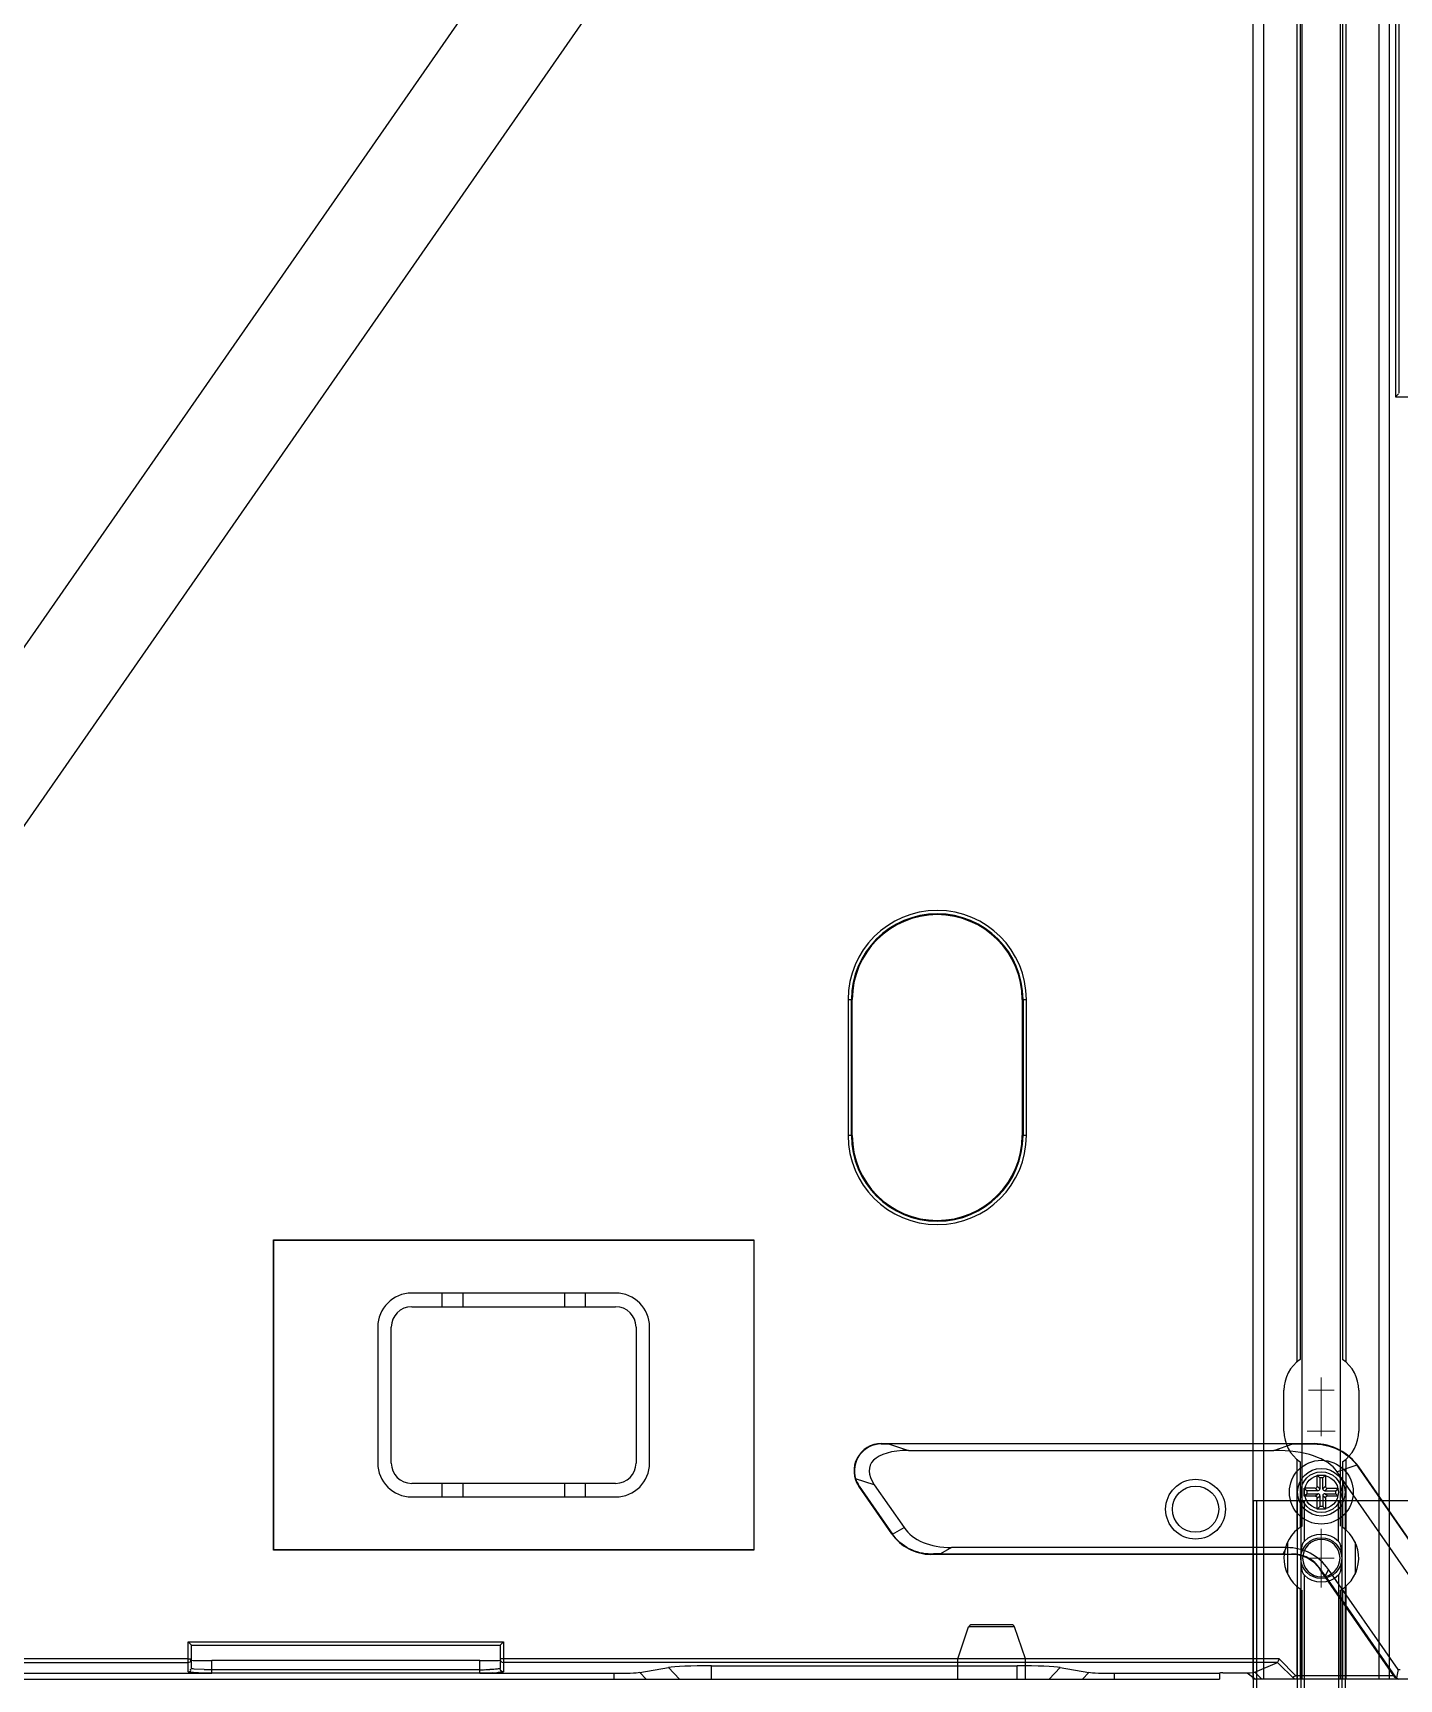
# Model space of a CAD drawing. Header units: millimetres. Extents: x 389 to 17466, y 310 to 5904.
# Drawn here: x 14527 to 14727.9, y 4053.6 to 4295.9 of the extents above; entities that cross this region are included whole.
import ezdxf

# ---------------------------------------------------------------- set-up
doc = ezdxf.new("R2010")
doc.units = ezdxf.units.MM
doc.layers.add('02___PRT_ALL_AXES', color=7, linetype='Continuous')

# ---------------------------------------------------------------- blocks, each defined once
blk = doc.blocks.new('aszfxn')
at = {"color": 7, "linetype": 'Continuous'}
for p, q in [((9650.37, 3308.69), (9651.96, 3313.36)), ((9658.74, 3313.36), (9651.96, 3313.36)), ((9658.26, 3313.69), (9652.43, 3313.69)), ((9660.32, 3308.69), (9658.74, 3313.36)), ((9650.37, 3305.69), (9650.37, 3308.69)), ((9660.32, 3308.69), (9650.37, 3308.69)), ((9660.32, 3305.69), (9660.32, 3308.69)), ((9717.32, 3271.69), (9409.6, 2828.73)), ((9717.42, 3245.55), (9427.79, 2828.63)), ((9714.78, 3076.97), (9714.78, 3014.42)), ((9715.28, 3014.92), (9715.28, 3076.47)), ((9714.78, 3014.42), (9715.2, 3014.85)), ((9714.78, 3014.42), (9717.9, 3014.42)), ((9715.2, 3014.85), (9715.18, 3014.82)), ((9634.23, 2925.69), (9634.85, 2925.69)), ((9634.23, 2925.69), (9634.23, 2905.69)), ((9634.73, 2905.69), (9634.73, 2925.69)), ((9634.85, 2905.69), (9634.85, 2925.69)), ((9659.85, 2925.69), (9660.46, 2925.69)), ((9659.85, 2925.69), (9659.85, 2905.69)), ((9659.97, 2925.69), (9659.97, 2905.69)), ((9660.46, 2905.69), (9660.46, 2925.69)), ((9634.85, 2905.69), (9634.23, 2905.69)), ((9660.46, 2905.69), (9659.85, 2905.69)), ((9549.7, 2890.34), (9620.39, 2890.34)), ((9549.75, 2890.29), (9549.7, 2890.34)), ((9549.7, 2844.65), (9549.7, 2890.34)), ((9549.75, 2890.29), (9620.35, 2890.29)), ((9549.75, 2844.69), (9549.75, 2890.29)), ((9620.35, 2890.29), (9620.39, 2890.34)), ((9620.35, 2890.29), (9620.35, 2844.69)), ((9620.39, 2890.34), (9620.39, 2844.65)), ((9600.05, 2882.49), (9570.05, 2882.49)), ((9574.55, 2880.49), (9574.55, 2882.49)), ((9577.55, 2882.49), (9577.55, 2880.49)), ((9592.55, 2880.49), (9592.55, 2882.49)), ((9595.55, 2882.49), (9595.55, 2880.49)), ((9570.05, 2880.49), (9600.05, 2880.49)), ((9565.05, 2877.49), (9565.05, 2857.49)), ((9567.05, 2857.49), (9567.05, 2877.49)), ((9603.05, 2877.49), (9603.05, 2857.49)), ((9605.05, 2857.49), (9605.05, 2877.49)), ((9639.1, 2860.34), (9702.78, 2860.34)), ((9639.1, 2860.29), (9639.1, 2860.34)), ((9699.65, 2860.29), (9640.16, 2860.29)), ((9640.16, 2860.29), (9643.11, 2859.34)), ((9643.11, 2859.34), (9696.86, 2859.34)), ((9696.86, 2859.34), (9699.65, 2860.29)), ((9702.78, 2860.34), (9702.78, 2860.3)), ((9709.09, 2857.17), (9706.19, 2856.19)), ((9709.3, 2856.88), (9709.35, 2856.91)), ((9720.03, 2841.42), (9709.3, 2856.88)), ((9719.85, 2841.78), (9709.35, 2856.91)), ((9600.05, 2854.49), (9570.05, 2854.49)), ((9574.55, 2852.49), (9574.55, 2854.49)), ((9577.55, 2854.49), (9577.55, 2852.49)), ((9592.55, 2852.49), (9592.55, 2854.49)), ((9595.55, 2854.49), (9595.55, 2852.49)), ((9638.09, 2854.29), (9635.34, 2855.17)), ((9635.81, 2854.06), (9635.86, 2854.09)), ((9640.68, 2847.05), (9635.81, 2854.06)), ((9635.86, 2854.09), (9640.76, 2847.04)), ((9638.09, 2854.29), (9642.47, 2847.98)), ((9719.85, 2836.52), (9706.19, 2856.19)), ((9570.05, 2852.49), (9600.05, 2852.49)), ((9640.68, 2847.05), (9640.76, 2847.04)), ((9640.76, 2847.04), (9642.47, 2847.98)), ((9549.75, 2844.69), (9549.7, 2844.65)), ((9620.39, 2844.65), (9549.7, 2844.65)), ((9620.35, 2844.69), (9549.75, 2844.69)), ((9620.35, 2844.69), (9620.39, 2844.65)), ((9649.47, 2845.04), (9647.83, 2844.1)), ((9698.74, 2845.04), (9649.47, 2845.04)), ((9698.25, 2844.1), (9698.74, 2845.04)), ((9646.43, 2844.04), (9646.43, 2844.09)), ((9699.52, 2844.04), (9646.43, 2844.04)), ((9647.83, 2844.1), (9698.25, 2844.1)), ((9699.52, 2844.1), (9699.52, 2844.04)), ((9703.63, 2841.89), (9703.67, 2841.93)), ((9714.52, 2826.19), (9703.63, 2841.89)), ((9704.89, 2841.82), (9704.4, 2840.88)), ((9715.13, 2827.08), (9704.89, 2841.82)), ((9704.4, 2840.88), (9714.76, 2825.95)), ((9537.15, 2831.19), (9583.55, 2831.19)), ((9537.65, 2830.69), (9537.15, 2831.19)), ((9537.15, 2826.76), (9537.15, 2831.19)), ((9537.65, 2830.69), (9583.05, 2830.69)), ((9537.65, 2827.26), (9537.65, 2830.69)), ((9583.05, 2830.69), (9583.55, 2831.19)), ((9583.05, 2830.69), (9583.05, 2827.26)), ((9583.55, 2831.19), (9583.55, 2826.76)), ((9427.77, 2828.15), (9537.15, 2828.15)), ((9537.15, 2828.65), (9509.61, 2828.65)), ((9537.15, 2828.65), (9537.65, 2828.65)), ((9537.15, 2828.15), (9537.31, 2828.17)), ((9580.05, 2828.4), (9540.65, 2828.4)), ((9540.65, 2826.57), (9540.65, 2828.4)), ((9580.05, 2826.57), (9580.05, 2828.4)), ((9697.63, 2828.65), (9583.05, 2828.65)), ((9583.38, 2828.18), (9583.55, 2828.15)), ((9697.42, 2828.15), (9583.55, 2828.15)), ((9603.61, 2826.68), (9607.83, 2827.4)), ((9609.43, 2825.69), (9607.83, 2827.4)), ((9614.13, 2827.64), (9659.13, 2827.64)), ((9614.13, 2825.69), (9614.13, 2827.64)), ((9659.13, 2825.69), (9659.13, 2827.64)), ((9665.43, 2827.4), (9663.82, 2825.69)), ((9665.43, 2827.4), (9669.64, 2826.68)), ((9694.07, 2826.72), (9697.42, 2828.15)), ((9697.42, 2828.15), (9699.91, 2825.69)), ((9697.63, 2828.65), (9697.46, 2828.23)), ((9697.63, 2828.65), (9700.12, 2826.19)), ((9505.35, 2826.54), (9540.65, 2826.54)), ((9505.35, 2825.69), (9688.85, 2825.69)), ((9537.25, 2826.71), (9537.15, 2826.76)), ((9539.52, 2827.09), (9538.05, 2827.17)), ((9540.65, 2826.57), (9538.69, 2826.61)), ((9580.05, 2827.07), (9540.65, 2827.07)), ((9580.05, 2826.57), (9540.65, 2826.57)), ((9582, 2826.61), (9580.05, 2826.57)), ((9580.05, 2826.54), (9599.85, 2826.54)), ((9583.1, 2827.03), (9583.05, 2827.26)), ((9599.85, 2825.69), (9599.85, 2826.54)), ((9603.61, 2826.68), (9604.54, 2825.69)), ((9668.71, 2825.69), (9669.64, 2826.68)), ((9673.41, 2826.54), (9688.85, 2826.54)), ((9673.41, 2825.69), (9673.41, 2826.54)), ((9688.85, 2826.54), (9688.85, 2825.69)), ((9689.35, 2826.6), (9692.94, 2826.6)), ((9692.94, 2826.6), (9694.16, 2825.69)), ((9694.07, 2826.72), (9695.08, 2825.69)), ((9715.09, 2825.69), (9694.16, 2825.69)), ((9714.52, 2826.19), (9700.12, 2826.19)), ((9714.71, 2825.9), (9714.52, 2826.19)), ((9715.09, 2825.69), (9714.71, 2825.9)), ((9714.89, 2825.89), (9714.76, 2825.95)), ((9715.13, 2827.08), (9714.89, 2825.89)), ((9714.89, 2825.89), (9715.24, 2825.69)), ((9715.13, 2827.08), (9715.42, 2827.1)), ((9720.05, 2825.69), (9715.24, 2825.69))]:
    blk.add_line(p, q, dxfattribs=at)
for centre, radius in [((9703.85, 2853.19), 3.5), ((9685.35, 2850.69), 4.4), ((9685.35, 2850.69), 3.4), ((9703.85, 2853.19), 2.5)]:
    blk.add_circle(centre, radius, dxfattribs=at)
for centre, radius, start, end in [((9652.43, 3313.19), 0.5, 90, 161.222), ((9658.26, 3313.19), 0.5, 18.778, 90), ((9647.35, 2925.69), 13.11, 0, 180), ((9647.35, 2925.69), 12.62, 0, 180), ((9647.35, 2925.69), 12.5, 0, 180), ((9647.35, 2905.69), 13.11, 180, 0), ((9647.35, 2905.69), 12.62, 180, 0), ((9647.35, 2905.69), 12.5, 180, 0), ((9570.05, 2877.49), 5, 90, 180), ((9600.05, 2877.49), 5, 0, 90), ((9570.05, 2877.49), 3, 90, 180), ((9600.05, 2877.49), 3, 0, 90), ((9639.1, 2856.34), 4, 90, 214.7691), ((9702.78, 2852.34), 8, 34.7691, 90), ((9570.05, 2857.49), 5, 180, 270), ((9570.05, 2857.49), 3, 180, 270), ((9600.05, 2857.49), 5, 270, 0), ((9600.05, 2857.49), 3, 270, 0), ((9646.43, 2851.04), 7, 214.7691, 270), ((9699.52, 2839.04), 5, 34.7691, 90), ((9540.63, 2872.73), 45.65, 268.6134, 270.0243), ((9580.05, 2874.74), 47.67, 269.9939, 270.8638), ((9580.2, 2865.78), 38.71, 270.8384, 271.9727), ((9581.03, 2855.21), 28.62, 271.9568, 273.2231)]:
    blk.add_arc(centre, radius, start, end, dxfattribs=at)
for centre, major_axis, ratio, start_param, end_param in [((9648.9, 2853.33), (11.47, -3.66), 0.415384, 2.226602, 3.637656), ((9626.1, 2860.62), (17.26, -0.27), 0.011165, -0.717804, -0.618901), ((9687.01, 2848.53), (-19.69, -6.66), 0.433035, -3.017333, -2.233679), ((9723.57, 2860.89), (29.51, 0.48), 0.011866, -2.515787, -2.352766), ((9702.89, 2852.42), (6.42, 4.45), 0.999848, 0, 0.046419), ((9639.02, 2856.29), (3.16, 2.19), 0.999657, 2.829105, 3.141593), ((9655.26, 2855.86), (13.04, 7.49), 0.5986, -3.09043, -2.335701), ((9697, 2834.22), (5.22, 9.98), 0.799087, -0.395949, 0.395949), ((9633.75, 2843.5), (18.83, 0.45), 0.021083, 0.726126, 0.83142), ((9702.48, 2844.69), (10.28, 0.25), 0.052972, -1.996088, -1.863819), ((9702.48, 2844.69), (-5.66, 8.59), 0.052972, -4.419367, -4.287098), ((9540.65, 2828.46), (3, 0), 0.017455, 3.141593, 4.712389), ((9580.05, 2828.46), (3, 0), 0.017455, -1.570796, 0), ((9614.13, 2827.3), (6.6, 0), 0.05248, 1.570796, 2.842244), ((9659.13, 2827.3), (6.6, 0), 0.05248, 0.299349, 1.570796), ((9599.85, 2826.75), (3.94, 0), 0.05248, -1.570796, -0.299349), ((9673.41, 2826.75), (3.94, 0), 0.05248, -2.842244, -1.570796), ((9689.35, 2826.57), (0.5, 0), 0.052408, 1.570796, 3.141593), ((9690.16, 2826.75), (3.94, 0), 0.05248, -0.785693, -0.122661)]:
    blk.add_ellipse(centre, major_axis=major_axis, ratio=ratio, start_param=start_param, end_param=end_param, dxfattribs=at)
for points, knots in [([(9639.1, 2860.29), (9637.92, 2860.29), (9635.42, 2859.05), (9634.99, 2856.31), (9635.34, 2855.17)], [0, 0, 0, 0, 0.499491, 1, 1, 1, 1]), ([(9702.78, 2860.3), (9703.98, 2860.3), (9706.43, 2859.73), (9708.36, 2858.13), (9709.09, 2857.17)], [0, 0, 0, 0, 0.499878, 1, 1, 1, 1]), ([(9646.43, 2844.09), (9645.34, 2844.09), (9643.11, 2844.62), (9641.39, 2846.14), (9640.76, 2847.04)], [0, 0, 0, 0, 0.499774, 1, 1, 1, 1]), ([(9703.67, 2841.93), (9703.22, 2842.59), (9701.97, 2843.73), (9700.32, 2844.11), (9699.52, 2844.1)], [0, 0, 0, 0, 0.500003, 1, 1, 1, 1]), ([(9537.31, 2828.17), (9537.39, 2828.19), (9537.6, 2828.25), (9537.57, 2828.48), (9537.52, 2828.54)], [0, 0, 0, 0, 0.51918, 1, 1, 1, 1]), ([(9537.15, 2826.76), (9537.27, 2826.76), (9537.53, 2826.77), (9537.58, 2827.08), (9537.52, 2827.16)], [0, 0, 0, 0, 0.543368, 1, 1, 1, 1]), ([(9538.69, 2826.61), (9538.52, 2826.61), (9538.05, 2826.64), (9537.56, 2826.65), (9537.25, 2826.71)], [0, 0, 0, 0, 0.344036, 1, 1, 1, 1]), ([(9538.05, 2827.17), (9537.95, 2827.18), (9537.85, 2827.2), (9537.65, 2827.22), (9537.65, 2827.26)], [0, 0, 0, 0, 0.72902, 1, 1, 1, 1]), ([(9583.05, 2827.26), (9583.05, 2827.22), (9582.85, 2827.2), (9582.43, 2827.12), (9581.91, 2827.11), (9581.54, 2827.1)], [0, 0, 0, 0, 0.074535, 0.274567, 1, 1, 1, 1]), ([(9583.55, 2826.76), (9583.55, 2826.68), (9583.07, 2826.72), (9582.86, 2826.65), (9582.63, 2826.63)], [0, 0, 0, 0, 0.265557, 1, 1, 1, 1]), ([(9699.91, 2825.69), (9699.84, 2825.78), (9699.62, 2826.04), (9699.98, 2826.19), (9700.12, 2826.19)], [0, 0, 0, 0, 0.446275, 1, 1, 1, 1])]:
    blk.add_open_spline(points, degree=3, knots=knots, dxfattribs=at)
for points in [[(9583.05, 2828.65), (9583.05, 2828.47), (9583.2, 2828.16), (9583.36, 2828.22)], [(9583.55, 2826.76), (9583.38, 2826.76), (9583.09, 2826.86), (9583.12, 2827.03)]]:
    blk.add_open_spline(points, degree=3, dxfattribs=at)
blk = doc.blocks.new('*U25')
blk.add_blockref('aszfxn', (-9400.35, -3069.19))
blk = doc.blocks.new('*U26')
at = {"color": 0, "linetype": 'ByBlock', "lineweight": -2, "transparency": 16777216}
for p in [(3200, 2400), (3200, 1920)]:
    blk.add_blockref('*U25', p, dxfattribs=at)
blk = doc.blocks.new('wgrbf')
at = {"color": 114, "linetype": 'Continuous', "true_color": 0x139b48}
for p, q in [((5483.68, 2349.4), (6425.18, 2349.4)), ((5483.68, 2329.4), (5483.68, 2349.4)), ((6425.18, 2347.9), (5483.68, 2347.9)), ((5497.32, 2343), (5483.68, 2343)), ((5503.85, 2344.36), (5499.1, 2344.36)), ((5516.02, 2343), (5505.63, 2343)), ((5520.18, 2344.9), (5526.18, 2344.9)), ((6395.32, 2343), (5530.33, 2343)), ((5496.93, 2342.5), (5483.68, 2342.5)), ((5483.68, 2342.23), (5496.77, 2342.23)), ((5515.63, 2342.5), (5506.02, 2342.5)), ((5506.19, 2342.23), (6394.77, 2342.23)), ((6394.93, 2342.5), (5530.72, 2342.5)), ((5483.68, 2336.56), (5496.77, 2336.56)), ((5496.93, 2336.3), (5483.68, 2336.3)), ((5497.32, 2335.8), (5483.68, 2335.8)), ((5516.02, 2335.8), (5505.63, 2335.8)), ((5515.63, 2336.3), (5506.02, 2336.3)), ((5506.19, 2336.56), (6394.77, 2336.56)), ((6395.32, 2335.8), (5530.33, 2335.8)), ((6394.93, 2336.3), (5530.72, 2336.3)), ((5503.85, 2334.43), (5499.1, 2334.43)), ((5526.18, 2333.9), (5520.18, 2333.9)), ((5483.68, 2330.9), (6425.18, 2330.9)), ((6425.18, 2329.4), (5483.68, 2329.4))]:
    blk.add_line(p, q, dxfattribs=at)
at = {"color": 6, "lineweight": 5}
for p, q in [((5501.48, 2337.51), (5501.48, 2341.28)), ((5520.18, 2337.34), (5520.18, 2341.46)), ((5526.18, 2337.51), (5526.18, 2341.28)), ((5497.15, 2339.4), (5505.8, 2339.4)), ((5519.42, 2339.4), (5528.07, 2339.4))]:
    blk.add_line(p, q, dxfattribs=at)
at = {"color": 114, "linetype": 'Continuous', "true_color": 0x139b48}
blk.add_circle((5501.48, 2339.4), 3, dxfattribs=at)
for centre, start, end in [((5501.48, 2339.4), 31.0806, 145.6923), ((5520.18, 2339.4), 90, 145.6923), ((5526.18, 2339.4), 34.3077, 90), ((5501.48, 2339.4), 211.0806, 325.6923), ((5520.18, 2339.4), 214.3077, 270), ((5526.18, 2339.4), 270, 325.6923)]:
    blk.add_arc(centre, 5.5, start, end, dxfattribs=at)
blk = doc.blocks.new('adzfn')
at = {"color": 2, "linetype": 'Continuous'}
for p, q in [((9190.55, 795.08), (9190.55, 874.08)), ((9234.55, 874.08), (9190.55, 874.08)), ((9191.05, 795.08), (9191.05, 874.08)), ((9221.05, 874.08), (9221.05, 795.08)), ((9221.55, 874.08), (9221.55, 795.08)), ((9222.05, 868.1), (9222.05, 874.08)), ((9227.05, 868.1), (9227.05, 874.08)), ((9227.55, 874.08), (9227.55, 795.08)), ((9228.05, 795.08), (9228.05, 874.08)), ((9234.05, 795.08), (9234.05, 874.08)), ((9234.55, 795.08), (9234.55, 874.08)), ((9222.05, 863.06), (9222.05, 806.1)), ((9227.05, 806.1), (9227.05, 863.06)), ((9205.05, 838.83), (9200.05, 838.83)), ((9200.05, 830.33), (9205.05, 830.33)), ((9222.05, 795.08), (9222.05, 801.06)), ((9227.05, 795.08), (9227.05, 801.06)), ((9234.55, 795.08), (9190.55, 795.08))]:
    blk.add_line(p, q, dxfattribs=at)
for centre in [(9224.55, 865.58), (9224.55, 803.58)]:
    blk.add_circle(centre, 2.75, dxfattribs=at)
for centre, radius, start, end in [((9224.55, 865.58), 3.55, 45.233, 134.767), ((9224.55, 865.58), 3.55, 225.233, 314.767), ((9200.05, 834.58), 4.25, 90, 270), ((9205.05, 834.58), 4.25, 270, 90), ((9224.55, 803.58), 3.55, 45.233, 134.767), ((9224.55, 803.58), 3.55, 225.233, 314.767)]:
    blk.add_arc(centre, radius, start, end, dxfattribs=at)
for points, knots in [([(9221.55, 866.13), (9221.55, 866.22), (9221.55, 866.4), (9221.57, 866.74), (9221.61, 867.08), (9221.69, 867.42), (9221.75, 867.62), (9221.82, 867.78), (9221.89, 867.89), (9221.96, 868.01), (9222.02, 868.07), (9222.05, 868.1)], [0, 0, 0, 0, 0.126071, 0.250876, 0.498145, 0.621718, 0.746007, 0.808701, 0.871878, 0.935683, 1, 1, 1, 1]), ([(9227.05, 868.1), (9227.08, 868.07), (9227.14, 868.01), (9227.21, 867.89), (9227.27, 867.78), (9227.35, 867.62), (9227.41, 867.42), (9227.49, 867.08), (9227.53, 866.74), (9227.55, 866.4), (9227.55, 866.22), (9227.55, 866.13)], [0, 0, 0, 0, 0.064318, 0.128127, 0.191304, 0.253998, 0.378287, 0.50186, 0.749128, 0.87393, 1, 1, 1, 1]), ([(9222.05, 863.06), (9222.02, 863.09), (9221.96, 863.16), (9221.89, 863.27), (9221.82, 863.39), (9221.75, 863.55), (9221.69, 863.75), (9221.61, 864.09), (9221.57, 864.43), (9221.55, 864.77), (9221.55, 864.95), (9221.55, 865.03)], [0, 0, 0, 0, 0.064318, 0.128127, 0.191304, 0.253998, 0.378288, 0.50186, 0.749128, 0.87393, 1, 1, 1, 1]), ([(9227.55, 865.03), (9227.55, 864.95), (9227.55, 864.77), (9227.53, 864.43), (9227.49, 864.09), (9227.41, 863.75), (9227.35, 863.55), (9227.27, 863.39), (9227.21, 863.27), (9227.14, 863.16), (9227.08, 863.09), (9227.05, 863.06)], [0, 0, 0, 0, 0.126071, 0.250876, 0.498145, 0.621719, 0.746008, 0.808702, 0.871879, 0.935683, 1, 1, 1, 1]), ([(9221.55, 804.13), (9221.55, 804.22), (9221.55, 804.4), (9221.57, 804.74), (9221.61, 805.08), (9221.69, 805.42), (9221.75, 805.62), (9221.82, 805.78), (9221.89, 805.89), (9221.96, 806.01), (9222.02, 806.07), (9222.05, 806.1)], [0, 0, 0, 0, 0.126071, 0.250876, 0.498145, 0.621718, 0.746007, 0.808701, 0.871878, 0.935683, 1, 1, 1, 1]), ([(9227.05, 806.1), (9227.08, 806.07), (9227.14, 806.01), (9227.21, 805.89), (9227.27, 805.78), (9227.35, 805.62), (9227.41, 805.42), (9227.49, 805.08), (9227.53, 804.74), (9227.55, 804.4), (9227.55, 804.22), (9227.55, 804.13)], [0, 0, 0, 0, 0.064318, 0.128127, 0.191304, 0.253998, 0.378287, 0.50186, 0.749128, 0.87393, 1, 1, 1, 1]), ([(9222.05, 801.06), (9222.02, 801.09), (9221.96, 801.16), (9221.89, 801.27), (9221.82, 801.39), (9221.75, 801.55), (9221.69, 801.75), (9221.61, 802.09), (9221.57, 802.43), (9221.55, 802.77), (9221.55, 802.95), (9221.55, 803.03)], [0, 0, 0, 0, 0.064318, 0.128127, 0.191304, 0.253998, 0.378288, 0.50186, 0.749128, 0.87393, 1, 1, 1, 1]), ([(9227.55, 803.03), (9227.55, 802.95), (9227.55, 802.77), (9227.53, 802.43), (9227.49, 802.09), (9227.41, 801.75), (9227.35, 801.55), (9227.27, 801.39), (9227.21, 801.27), (9227.14, 801.16), (9227.08, 801.09), (9227.05, 801.06)], [0, 0, 0, 0, 0.126071, 0.250876, 0.498145, 0.621719, 0.746008, 0.808702, 0.871879, 0.935683, 1, 1, 1, 1])]:
    blk.add_open_spline(points, degree=3, knots=knots, dxfattribs=at)
blk = doc.blocks.new('sfx')
at = {"color": 7, "linetype": 'Continuous'}
for p, q in [((9321.3, 956.85), (9321.3, 958.46)), ((9321.3, 958.46), (9321.69, 958.07)), ((9321.3, 958.46), (9322.5, 958.46)), ((9321.69, 958.07), (9321.69, 956.47)), ((9322.12, 958.07), (9321.69, 958.07)), ((9322.5, 958.46), (9322.12, 958.07)), ((9322.12, 956.47), (9322.12, 958.07)), ((9322.5, 958.46), (9322.5, 956.85)), ((9319.4, 955.36), (9319.4, 956.56)), ((9319.4, 956.56), (9319.79, 956.17)), ((9321.01, 956.56), (9319.4, 956.56)), ((9319.4, 955.36), (9319.79, 955.74)), ((9321.01, 955.36), (9319.4, 955.36)), ((9319.79, 956.17), (9319.79, 955.74)), ((9321.39, 956.17), (9319.79, 956.17)), ((9319.79, 955.74), (9321.39, 955.74)), ((9321.01, 956.56), (9321.39, 956.17)), ((9321.01, 955.36), (9321.39, 955.74)), ((9321.3, 956.85), (9321.69, 956.47)), ((9321.3, 955.06), (9321.69, 955.44)), ((9321.3, 953.46), (9321.3, 955.06)), ((9321.69, 955.44), (9321.69, 953.84)), ((9322.5, 956.85), (9322.12, 956.47)), ((9322.5, 955.06), (9322.12, 955.44)), ((9322.12, 955.44), (9322.12, 953.84)), ((9322.8, 956.56), (9322.42, 956.17)), ((9322.42, 956.17), (9324.02, 956.17)), ((9322.42, 955.74), (9324.02, 955.74)), ((9322.8, 955.36), (9322.42, 955.74)), ((9322.5, 955.06), (9322.5, 953.46)), ((9322.8, 956.56), (9324.4, 956.56)), ((9324.4, 955.36), (9322.8, 955.36)), ((9324.4, 956.56), (9324.02, 956.17)), ((9324.02, 955.74), (9324.02, 956.17)), ((9324.4, 955.36), (9324.02, 955.74)), ((9321.3, 953.46), (9321.69, 953.84)), ((9322.5, 953.46), (9321.3, 953.46)), ((9322.12, 953.84), (9321.69, 953.84)), ((9322.5, 953.46), (9322.12, 953.84))]:
    blk.add_line(p, q, dxfattribs=at)
for centre, major_axis, start_param, end_param in [((9321, 956.86), (0.222, -0.222), -0.763778, 0.763778), ((9321, 955.05), (0.222, 0.222), -0.763778, 0.763778), ((9321.38, 956.48), (-0.222, 0.222), -3.90537, -2.377815), ((9321.38, 955.43), (0.222, 0.222), -0.763778, 0.763778), ((9322.43, 956.48), (0.222, 0.222), -3.90537, -2.377815), ((9322.43, 955.43), (-0.222, 0.222), -0.763778, 0.763778), ((9322.81, 956.86), (-0.222, -0.222), -0.763778, 0.763778), ((9322.81, 955.05), (-0.222, 0.222), -0.763778, 0.763778)]:
    blk.add_ellipse(centre, major_axis=major_axis, ratio=0.957668, start_param=start_param, end_param=end_param, dxfattribs=at)
at = {"layer": '02___PRT_ALL_AXES', "color": 7, "linetype": 'Continuous'}
for radius in [4.7, 3]:
    blk.add_circle((9321.9, 955.96), radius, dxfattribs=at)

msp = doc.modelspace()

# ---------------------------------------------------------------- block references
for name, p in [('*U26', (11212.979, 1897.1281)), ('sfx', (5394.5747, 3125.173))]:
    msp.add_blockref(name, p)
at = {"rotation": 89.99999999999999}
msp.add_blockref('wgrbf', (17055.8742, -1430.0477), dxfattribs=at)
at = {"xscale": -1}
msp.add_blockref('adzfn', (23941.0289, 3205.8442), dxfattribs=at)

doc.saveas('drawing.dxf')
